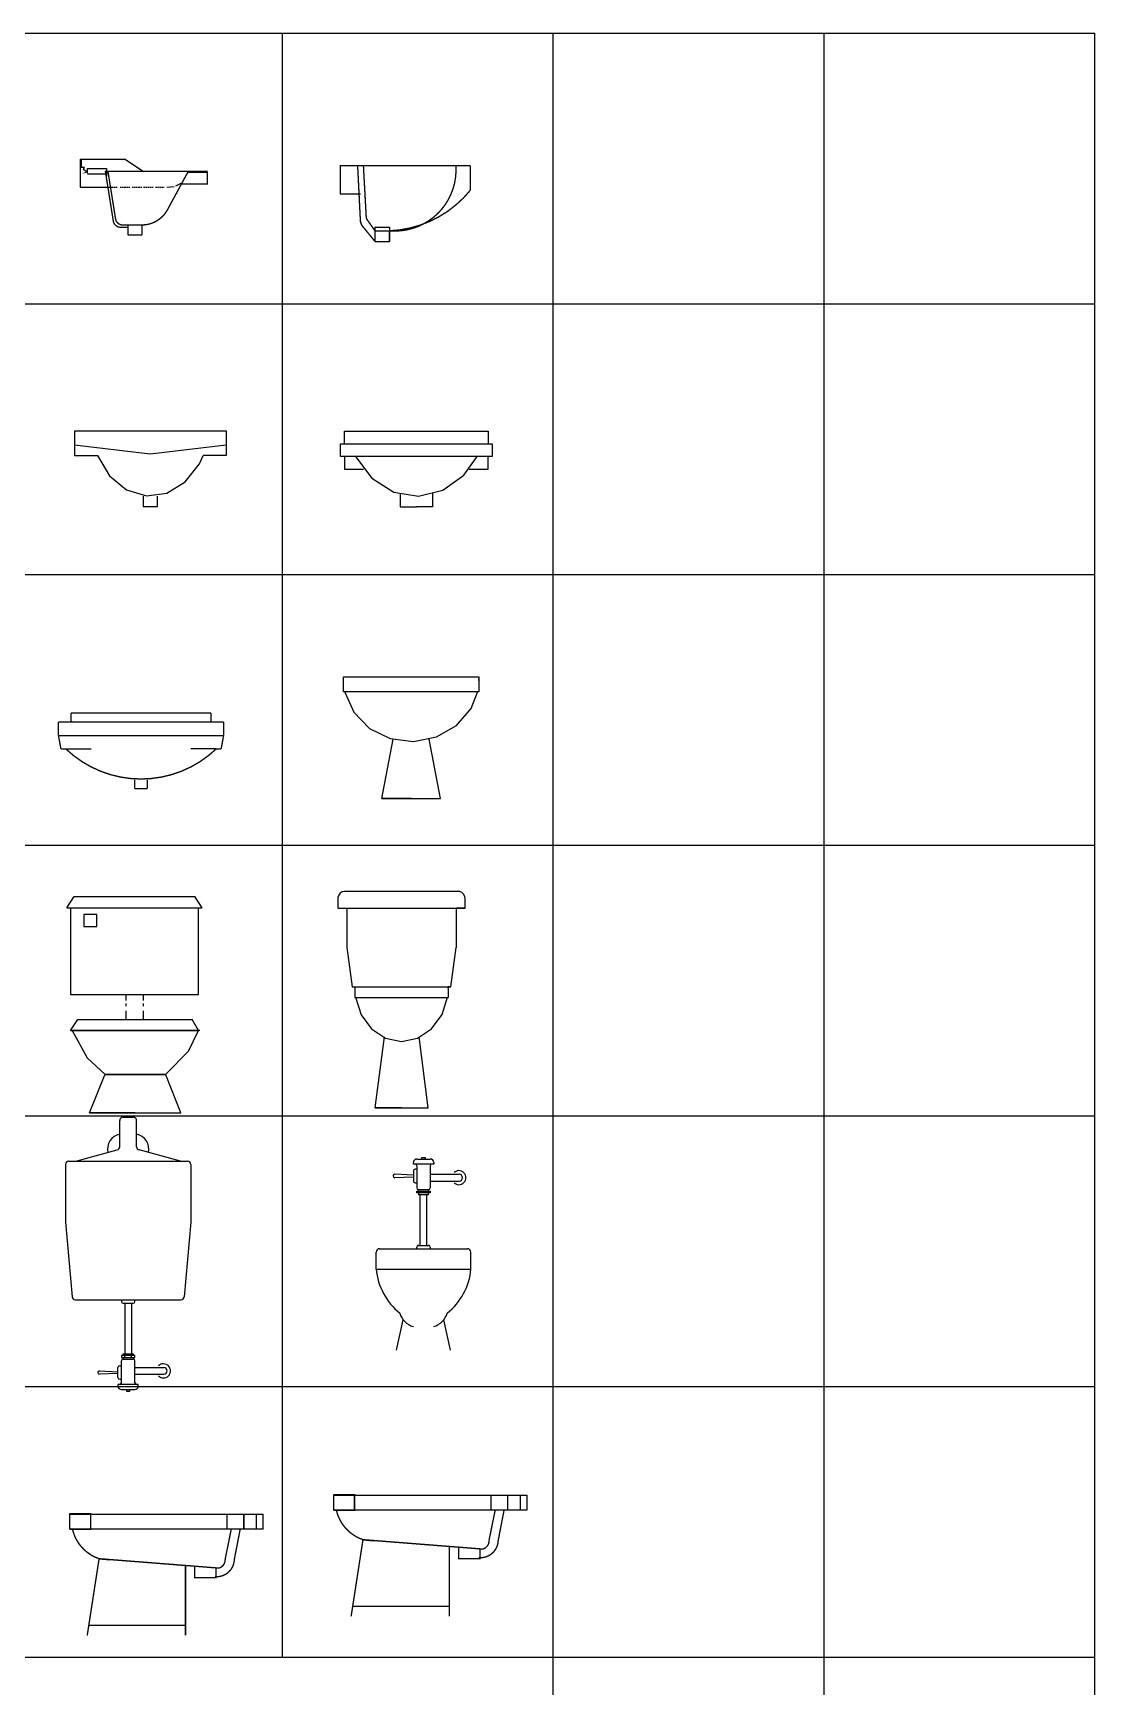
# Model space of a CAD drawing. Extents: x -72339 to 59654, y -38057 to 42097.
# Drawn here: x -6420 to -2499, y 35809 to 41919 of the extents above; entities that cross this region are included whole.
import ezdxf

# ---------------------------------------------------------------- set-up
doc = ezdxf.new("R2010")
doc.units = 0
doc.header["$MEASUREMENT"] = 0
doc.linetypes.add('HIDDEN', pattern=[7.5, 5, -2.5])
doc.layers.get('0').update_dxf_attribs({"linetype": 'CONTINUOUS'})
doc.layers.add('TOL', color=5, linetype='CONTINUOUS')
doc.styles.add('DIM', font='txt')
doc.styles.get("Standard").update_dxf_attribs({"font": 'TXT', "bigfont": 'HZTXT'})

# ---------------------------------------------------------------- blocks, each defined once
blk = doc.blocks.new('2531')
at = {"color": 2}
for p, q in [((-280, 0), (-280, -91.2)), ((-280, 0), (280, 0)), ((-280, 0), (280, 0)), ((280, 0), (280, -91.2)), ((-280, -52.1), (0, -84.7)), ((0, -84.7), (280, -52.1)), ((-280, -91.2), (-195.5, -91.2)), ((280, -91.2), (195.5, -91.2)), ((-26.4, -240.9), (-26.4, -280)), ((26.4, -280), (26.4, -240.9)), ((-26.4, -280), (26.4, -280))]:
    blk.add_line(p, q, dxfattribs=at)
blk.add_lwpolyline([(-195.5, -91.2), (-150.7, -166.4), (-87.7, -218.2), (-14.2, -240.4), (61.1, -230.2), (129, -188.9), (181.3, -121.5), (195.5, -91.2)], dxfattribs=at)
at = {"linetype": 'Continuous', "flags": 1}
for tag in ['XVALUE', 'YVALUE']:
    blk.add_attdef(tag, (-999999, -999999), '', height=0.02, dxfattribs=at)
blk = doc.blocks.new('2504')
at = {"color": 2}
for p, q in [((0, 0), (166.6, 0)), ((166.6, 0), (233.5, -45.5)), ((26.7, -34.7), (96.7, -34.7)), ((26.7, -51.5), (26.7, -34.7)), ((96.7, -34.7), (96.7, -63.4)), ((96.7, -38.3), (96.7, -55)), ((104.9, -44.3), (470, -44.3)), ((176.5, -280), (228, -280))]:
    blk.add_line(p, q, dxfattribs=at)
for points in [[(0, 0), (0, -104.1), (116.2, -104.1)], [(319.8, -104.1), (347.2, -100.9)], [(353.7, -98.9), (378.5, -86.2)]]:
    blk.add_lwpolyline(points, dxfattribs=at)
at = {"color": 2, "const_width": 5}
for points in [[(26.7, -45.5), (23.7, -45.5), (12.3, -38.3), (14.4, -29.9), (4.1, -29.9), (4.1, -1.2)], [(96.7, -55.1), (26.7, -55.1)], [(92.8, -43), (122.2, -227.2)], [(102.7, -45.5), (96.7, -45.5)], [(130.5, -219), (102.7, -45.5)], [(397, -49.1), (470, -49.1), (470, -92.1), (373.3, -92.1)], [(176.8, -243.4), (155.8, -243.4)], [(176.8, -243.4), (176.8, -279.6)], [(228, -243.4), (176.8, -243.4)], [(228, -280), (228, -243.4)], [(147.5, -251.6), (176.8, -251.6)]]:
    blk.add_lwpolyline(points, dxfattribs=at)
at = {"color": 2}
for points in [[(23.7, -46.7, 5, 0, 0), (6.2, -55, 0, 0, 0), (16.5, -65.8, 0, 0, 0), (7.2, -77.8, 0, 0, 0), (15.4, -88.5, 0, 0, 0), (15.4, -102.9, 0, 0, 0)], [(237.5, -242.5, 5, 5, -0.01994), (229.4, -242.9, 5, 5, 0), (221.1, -242.9, 5, 5, 0)]]:
    blk.add_lwpolyline(points, format="xyseb", dxfattribs=at)
at = {"color": 2, "const_width": 5}
for points in [[(399, -45.5), (322.3, -187.1, -0.257578), (235.3, -242.9), (218, -242.9)], [(122.2, -227.2, 0.361394), (147.5, -251.6, 0.361394)], [(130.5, -219, 0.361222), (155.8, -243.4, 0.361222)]]:
    blk.add_lwpolyline(points, format="xyb", dxfattribs=at)
at = {"color": 2, "linetype": 'HIDDEN'}
for points in [[(116.2, -104.1), (137.8, -104.1)], [(148.1, -104.1), (186.1, -104.1)], [(192.3, -104.1), (229.3, -104.1)], [(234.5, -104.1), (269.5, -104.1)], [(278.7, -104.1), (310.6, -104.1)]]:
    blk.add_lwpolyline(points, dxfattribs=at)
at = {"linetype": 'Continuous', "flags": 1}
for tag in ['XVALUE', 'YVALUE']:
    blk.add_attdef(tag, (-999999, -999999), '', height=0.02, dxfattribs=at)
blk = doc.blocks.new('2540')
at = {"color": 2}
for p, q in [((-305, -33.2), (-256.5, -33.2)), ((-254.3, -33.2), (-258.3, -33.2)), ((-254.3, -33.2), (301.8, -33.2)), ((255.7, -33.2), (305, -33.2)), ((-305, -83.1), (305, -83.1)), ((-270.6, -133), (-184.4, -133)), ((277.3, -133), (183.9, -133))]:
    blk.add_line(p, q, dxfattribs=at)
at = {"color": 2, "const_width": 5}
for points in [[(-258.8, 0), (258.8, 0)], [(-258.8, 0), (-258.8, -33.2)], [(258.8, 0), (258.8, -32.7)], [(-305, -83.1), (-305, -33.2)], [(-305, -33.2), (-256.5, -33.2)], [(255.7, -33.2), (305, -33.2)], [(305, -33.2), (305, -83.1)], [(-305, -83.1), (-295.8, -133)], [(305, -83.1), (295.8, -133)], [(-295.8, -133), (-270.6, -133)], [(295.8, -133), (271.3, -133)], [(-23.1, -280), (-23.1, -246.8)], [(23.1, -246.8), (23.1, -280)], [(23.1, -280), (-23.1, -280)]]:
    blk.add_lwpolyline(points, dxfattribs=at)
blk.add_lwpolyline([(-277.3, -133, 0.4), (277.3, -133, 0.4)], format="xyb", dxfattribs=at)
at = {"linetype": 'Continuous', "flags": 1}
for tag in ['XVALUE', 'YVALUE']:
    blk.add_attdef(tag, (-999999, -999999), '', height=0.02, dxfattribs=at)
blk = doc.blocks.new('2514')
at = {"color": 2}
for p, q in [((0, 0), (0, -104.2)), ((0, 0), (480, 0)), ((74.7, 0), (426.7, 0)), ((0, -104.2), (74.7, -104.2)), ((128, -227.9), (128, -280)), ((128, -227.9), (181.3, -227.9)), ((128, -240.9), (181.3, -240.9)), ((181.3, -227.9), (181.3, -280)), ((128, -280), (181.3, -280))]:
    blk.add_line(p, q, dxfattribs=at)
at = {"color": 2, "const_width": 5}
for points in [[(0, 0), (74.7, 0)], [(64, 0), (73.9, -200.1)], [(85.3, 0), (95.5, -186.7)], [(426.7, 0), (480, 0)], [(480, 0), (480, -91.2)], [(83.2, -225.4), (128, -280)], [(100.6, -201.9), (128, -240.9)], [(128, -240.9), (128, -280)], [(181.3, -240.9), (181.3, -280)]]:
    blk.add_lwpolyline(points, dxfattribs=at)
for points in [[(181.3, -240.9, 0.461793), (426.7, 0, 0.461793)], [(181.3, -240.9, 0.215865), (480, -91.2, 0.215865)], [(73.9, -200.1, 0.183227), (83.2, -225.4, 0.183227)], [(95.5, -186.7, 0.161907), (100.6, -201.9, 0.161907)]]:
    blk.add_lwpolyline(points, format="xyb", dxfattribs=at)
at = {"color": 2}
blk.add_lwpolyline([(74.2, -205), (75.9, -213.8), (80, -221.4), (80.4, -221.9)], dxfattribs=at)
at = {"linetype": 'Continuous', "flags": 1}
for tag in ['XVALUE', 'YVALUE']:
    blk.add_attdef(tag, (-999999, -999999), '', height=0.02, dxfattribs=at)
blk = doc.blocks.new('2532')
at = {"color": 2}
for p, q in [((-265, 0), (265, 0)), ((-265, -46.7), (-265, 0)), ((265, 0), (265, -46.7)), ((-280, -46.7), (-265, -46.7)), ((-280, -46.7), (280, -46.7)), ((-280, -93.4), (-280, -46.7)), ((280, -46.7), (280, -93.4)), ((-222.7, -93.4), (-280, -93.4)), ((-265, -93.4), (-265, -140.1)), ((222.6, -93.4), (-224.8, -93.9)), ((280, -93.4), (222.6, -93.4)), ((265, -140.1), (265, -93.4)), ((-265, -140.1), (-194.9, -140.1)), ((194.9, -140.1), (265, -140.1)), ((-59.5, -229.8), (-59.5, -280)), ((59.5, -229.8), (59.5, -280)), ((-59.5, -280), (0.6, -280)), ((59.5, -280), (-0.6, -280))]:
    blk.add_line(p, q, dxfattribs=at)
blk.add_lwpolyline([(-224.8, -93.9), (-163.8, -173.9), (-83, -224.7), (7.8, -240.2), (97.7, -218.5), (175.8, -162.2), (225.1, -93.4)], dxfattribs=at)
at = {"linetype": 'Continuous', "flags": 1}
for tag in ['XVALUE', 'YVALUE']:
    blk.add_attdef(tag, (-999999, -999999), '', height=0.02, dxfattribs=at)
blk = doc.blocks.new('2509')
at = {"color": 2}
for p, q in [((-250, 393.8), (-250, 450)), ((-250, 450), (250, 450)), ((250, 450), (250, 393.8)), ((250, 393.8), (-250, 393.8)), ((-108.1, 0), (-66.4, 219.3)), ((108.1, 0), (66.4, 219.3)), ((-108.1, 0), (108.1, 0)), ((0, 0), (-108.1, 0))]:
    blk.add_line(p, q, dxfattribs=at)
for points in [[(-250, 441.8), (-250, 441.8)], [(249.9, 436.3), (250, 441.8)], [(-244.5, 393.6), (-211.9, 319.1), (-153.8, 259.5), (-77.1, 221.9), (8.9, 210.7), (93.8, 227.5), (167.4, 270.1), (220.8, 333.4), (244.5, 393.7)]]:
    blk.add_lwpolyline(points, dxfattribs=at)
at = {"linetype": 'Continuous', "flags": 1}
for tag in ['XVALUE', 'YVALUE']:
    blk.add_attdef(tag, (-999999, -999999), '', height=0.02, dxfattribs=at)
blk = doc.blocks.new('2505')
at = {"color": 2}
for p, q in [((-253.1, 757.8), (-225, 800)), ((-225, 800), (220, 800)), ((246.9, 757.8), (220, 800)), ((-253.1, 757.8), (246.9, 757.8)), ((-238.6, 757.8), (-238.6, 437.6)), ((-189.7, 733.4), (-189.7, 688.4)), ((-141.4, 733.4), (-189.7, 733.4)), ((-141.4, 688.4), (-141.4, 733.4)), ((233.4, 437.6), (233.4, 757.8)), ((-189.7, 688.4), (-141.4, 688.4)), ((-238.6, 437.6), (233.4, 437.6)), ((-34.1, 415.1), (-34.1, 438.4)), ((-2.6, 437.6), (28.9, 437.6)), ((28.9, 437.6), (28.9, 415.1)), ((-34.1, 394.4), (-34.1, 404.8)), ((-34.1, 343.7), (-34.1, 377.1)), ((28.9, 404.8), (28.9, 394.4)), ((28.9, 377.1), (28.9, 343.7)), ((-238.6, 304.8), (-212.5, 345.5)), ((-212.5, 345.5), (210.3, 345.5)), ((28.9, 343.7), (-34.1, 343.7)), ((233.4, 304.8), (210.3, 345.5)), ((-238.6, 304.8), (233.4, 304.8)), ((238.6, 304.8), (-233.4, 304.8)), ((-168.5, 0), (-112.4, 140.8)), ((-111.4, 142.3), (111.4, 142.3)), ((111.4, 142.3), (-111.4, 142.3)), ((168.5, 0), (112.4, 140.8)), ((-168.5, 0), (168.5, 0)), ((0, 0), (-168.5, 0))]:
    blk.add_line(p, q, dxfattribs=at)
for points in [[(-233.4, 304.8), (-177.6, 203.5), (-111.4, 142.3)], [(111.4, 142.3), (196.3, 228.4), (233.4, 304.8)]]:
    blk.add_lwpolyline(points, dxfattribs=at)
at = {"linetype": 'Continuous', "flags": 1}
for tag in ['XVALUE', 'YVALUE']:
    blk.add_attdef(tag, (-999999, -999999), '', height=0.02, dxfattribs=at)
blk = doc.blocks.new('2563')
for p, q in [((-38.6, 1292.2), (-38.6, 1388.9)), ((-26.1, 1401.4), (11.4, 1401.4)), ((23.9, 1292.2), (23.9, 1388.9)), ((-238.6, 1226.4), (-238.6, 1013.9)), ((-226.1, 1238.9), (211.4, 1238.9)), ((-201.1, 1238.9), (-47.9, 1280.1)), ((186.4, 1238.9), (33.1, 1280.1)), ((223.9, 1226.4), (223.9, 1013.9)), ((-238.6, 1013.9), (-214.6, 737.8)), ((223.9, 1013.9), (199.8, 737.8)), ((-202.2, 726.4), (187.4, 726.4)), ((-32.4, 726.4), (-32.4, 720.1)), ((-26.1, 713.9), (11.4, 713.9)), ((-19.9, 713.9), (-19.9, 526.4)), ((5.1, 713.9), (5.1, 526.4)), ((17.6, 720.1), (17.6, 726.4)), ((-32.4, 520.1), (-32.4, 513.9)), ((-26.1, 520.1), (-32.4, 520.1)), ((-32.4, 513.9), (17.6, 513.9)), ((-32.4, 420.1), (-32.4, 501.4)), ((-26.1, 520.1), (-26.1, 526.4)), ((-26.1, 526.4), (11.4, 526.4)), ((11.4, 520.1), (-26.1, 520.1)), ((-26.1, 513.9), (-26.1, 507.6)), ((-26.1, 507.6), (11.4, 507.6)), ((-19.9, 513.9), (-19.9, 520.1)), ((5.1, 513.9), (5.1, 520.1)), ((11.4, 526.4), (11.4, 520.1)), ((17.6, 520.1), (11.4, 520.1)), ((11.4, 513.9), (11.4, 507.6)), ((17.6, 513.9), (17.6, 520.1)), ((17.6, 420.1), (17.6, 501.4)), ((-113.6, 463.9), (-44.9, 460.7)), ((-44.9, 454.5), (-113.6, 451.4)), ((-44.9, 438.9), (-44.9, 476.4)), ((-38.6, 482.6), (-32.4, 482.6)), ((-32.4, 432.6), (-38.6, 432.6)), ((17.6, 476.4), (123.9, 476.4)), ((17.6, 451.4), (123.9, 451.4)), ((-44.9, 413.9), (-44.9, 407.6)), ((30.1, 413.9), (-44.9, 413.9)), ((-32.4, 395.1), (17.6, 395.1)), ((-13.6, 395.1), (-13.6, 388.9)), ((-13.6, 388.9), (-1.1, 388.9)), ((-1.1, 388.9), (-1.1, 395.1)), ((30.1, 407.6), (30.1, 413.9))]:
    blk.add_line(p, q)
for centre, radius, start, end in [((-26.1, 1388.9), 12.5, 90, 180), ((11.4, 1388.9), 12.5, 0, 90), ((-26.1, 1282.6), 57.6, 102.52881, 192.52881), ((-51.1, 1292.2), 12.5, 285.06849, 0), ((11.4, 1282.6), 57.6, 347.47119, 77.47119), ((36.4, 1292.2), 12.5, 180, 254.93151), ((-226.1, 1226.4), 12.5, 90, 180), ((211.4, 1226.4), 12.5, 0, 90), ((-202.2, 738.9), 12.5, 184.96974, 270), ((187.4, 738.9), 12.5, 270, 355.03026), ((-26.1, 720.1), 6.25, 180, 270), ((11.4, 720.1), 6.25, 270, 360), ((-26.1, 501.4), 6.25, 90, 180), ((11.4, 501.4), 6.25, 0, 90), ((123, 463.9), 25.9, 226.39718, 133.60282), ((-113.6, 457.6), 6.25, 90, 270), ((-38.6, 476.4), 6.25, 90, 180), ((-38.6, 438.9), 6.25, 180, 270), ((123.9, 463.9), 12.5, 270, 90), ((-32.4, 407.6), 12.5, 180, 270), ((-38.6, 420.1), 6.25, 270, 0), ((23.9, 420.1), 6.25, 180, 270), ((17.6, 407.6), 12.5, 270, 360)]:
    blk.add_arc(centre, radius, start, end)
at = {"layer": 'TOL', "style": 'DIM', "flags": 1}
for tag in ['XVALUE', 'YVALUE']:
    blk.add_attdef(tag, (-999999, -999999), '', height=0.02, dxfattribs=at)
blk = doc.blocks.new('2506')
at = {"color": 2}
for p, q in [((210.5, 800), (-210.5, 800)), ((-235, 772), (-235, 738.5)), ((-235, 738.5), (235, 738.5)), ((-202, 738.6), (-202, 593.1)), ((202, 738.5), (202, 593)), ((235, 738.5), (202, 738.5)), ((235, 738.5), (235, 772)), ((-182.4, 447.7), (-172.7, 447.7)), ((-182.4, 447.7), (182.4, 447.6)), ((-172.7, 447.7), (-172.7, 408.5)), ((172.7, 447.6), (172.7, 408.4)), ((182.4, 447.6), (172.7, 447.6)), ((-172.7, 408.5), (172.7, 408.4)), ((172.7, 408.4), (172.7, 408.4)), ((-97.9, 0), (-63.2, 262.8)), ((97.9, 0), (65.1, 262.8)), ((-97.9, 0), (97.9, 0)), ((0, 0), (-97.9, 0))]:
    blk.add_line(p, q, dxfattribs=at)
for points in [[(-210.5, 800), (-218.9, 798.3), (-226.3, 793.5), (-231.7, 786), (-234.6, 776.9), (-235, 772)], [(235, 772), (233.5, 781.6), (229.3, 790), (222.8, 796.3), (214.8, 799.6), (210.5, 800)], [(-202, 593.1), (-182.4, 447.7)], [(182.4, 447.6), (202, 593)], [(-172.7, 443.1), (-172.7, 442.5)], [(172.7, 441.9), (172.7, 443)], [(-170, 408.7), (-149.5, 344.3), (-110.9, 291.8), (-59, 257.6), (0.1, 245.7), (59.1, 257.7), (111, 292), (149.6, 344.5), (170, 408.7)]]:
    blk.add_lwpolyline(points, dxfattribs=at)
at = {"linetype": 'Continuous', "flags": 1}
for tag in ['XVALUE', 'YVALUE']:
    blk.add_attdef(tag, (-999999, -999999), '', height=0.02, dxfattribs=at)
blk = doc.blocks.new('2554')
for p, q in [((-37.5, 687.5), (-37.5, 693.8)), ((37.5, 687.5), (-37.5, 687.5)), ((-25, 706.3), (25, 706.3)), ((-25, 681.3), (-25, 600)), ((-6.3, 706.3), (-6.3, 712.5)), ((-6.3, 712.5), (6.2, 712.5)), ((6.2, 712.5), (6.2, 706.3)), ((25, 681.3), (25, 600)), ((37.5, 693.8), (37.5, 687.5)), ((-37.5, 646.9), (-106.3, 650)), ((-106.3, 637.5), (-37.5, 640.6)), ((-37.5, 662.5), (-37.5, 625)), ((-25, 668.7), (-31.3, 668.7)), ((-31.3, 618.8), (-25, 618.8)), ((25, 650), (131.2, 650)), ((25, 625), (131.2, 625)), ((-25, 581.3), (-25, 587.5)), ((-25, 587.5), (25, 587.5)), ((-18.8, 581.3), (-25, 581.3)), ((-18.8, 587.5), (-18.8, 593.8)), ((18.7, 581.3), (-18.8, 581.3)), ((-18.8, 581.3), (-18.8, 575)), ((-18.8, 575), (18.7, 575)), ((-18.8, 593.8), (18.7, 593.8)), ((-12.5, 587.5), (-12.5, 581.3)), ((-12.5, 387.5), (-12.5, 575)), ((12.5, 587.5), (12.5, 581.3)), ((12.5, 387.5), (12.5, 575)), ((18.7, 587.5), (18.7, 593.8)), ((18.7, 575), (18.7, 581.3)), ((25, 581.3), (18.7, 581.3)), ((25, 587.5), (25, 581.3)), ((-162.5, 375), (162.5, 375)), ((-25, 375), (-25, 381.3)), ((-18.8, 387.5), (18.7, 387.5)), ((25, 381.3), (25, 375)), ((-175, 300), (-175, 362.5)), ((175, 300), (175, 362.5)), ((-175, 300), (175, 300)), ((-100, 0), (-75, 112.5)), ((100, 0), (75, 112.5))]:
    blk.add_line(p, q)
for centre, radius, start, end in [((-25, 693.8), 12.5, 90, 180), ((-31.3, 681.3), 6.25, 0, 90), ((25, 693.8), 12.5, 0, 90), ((31.2, 681.3), 6.25, 90, 180), ((-106.3, 643.7), 6.25, 90, 270), ((-31.3, 662.5), 6.25, 90, 180), ((-31.3, 625), 6.25, 180, 270), ((130.4, 637.5), 25.9, 226.39718, 133.60282), ((131.2, 637.5), 12.5, 270, 90), ((-18.8, 600), 6.25, 180, 270), ((18.7, 600), 6.25, 270, 0), ((-162.5, 362.5), 12.5, 90, 180), ((-18.8, 381.3), 6.25, 90, 180), ((18.7, 381.3), 6.25, 0, 90), ((162.5, 362.5), 12.5, 0, 90), ((58.3, 320.8), 234.3, 185.10217, 231.49935), ((-58.3, 320.8), 234.3, 308.50065, 354.89783), ((-18.8, 156.2), 71.3, 195.25512, 254.74488), ((18.7, 156.2), 71.3, 285.25512, 344.74488)]:
    blk.add_arc(centre, radius, start, end)
at = {"layer": 'TOL', "style": 'DIM', "flags": 1}
for tag in ['XVALUE', 'YVALUE']:
    blk.add_attdef(tag, (-999999, -999999), '', height=0.02, dxfattribs=at)
blk = doc.blocks.new('2515')
at = {"color": 2}
for p, q in [((6.6, 453.2), (720.3, 453.2)), ((720.3, 397.3), (6.6, 397.3)), ((720.3, 397.3), (641.6, 397.3))]:
    blk.add_line(p, q, dxfattribs=at)
at = {"color": 2, "const_width": 5}
for points in [[(16.7, 397.3), (83.6, 397.3), (83.6, 455), (5.3, 455)], [(6.6, 397.3), (6.6, 453.2)], [(587.1, 455), (587.1, 397.9)], [(649.4, 455), (649.4, 397.9)], [(695.7, 455), (695.7, 397.9)], [(720.3, 453.2), (720.3, 397.3)], [(6.6, 397.3), (83.6, 397.3)], [(580.5, 286.8), (603.2, 398.6)], [(636, 398.1), (614.2, 285.7)], [(114.9, 288.6), (71.1, 5)], [(558.2, 253.8), (114.9, 288.6)], [(434, 264), (434, 5)], [(467.9, 261.8), (467.9, 218.3), (546.5, 218.3), (546.5, 255.2)], [(76.4, 42.3), (434.1, 42.3)]]:
    blk.add_lwpolyline(points, dxfattribs=at)
for points in [[(16.5, 397.9, 0.260838), (114.9, 288.6, 0.260838)], [(542.6, 222.3, 0.434893), (614.2, 285.7, 0.434893)], [(558.2, 253.8, 0.329473), (580.5, 286.8, 0.329473)]]:
    blk.add_lwpolyline(points, format="xyb", dxfattribs=at)
at = {"color": 2}
blk.add_lwpolyline([(114.9, 288.6), (153.4, 284.9)], dxfattribs=at)
at = {"linetype": 'Continuous', "flags": 1}
for tag in ['XVALUE', 'YVALUE']:
    blk.add_attdef(tag, (-999999, -999999), '', height=0.02, dxfattribs=at)

msp = doc.modelspace()

# ---------------------------------------------------------------- linework, layer by layer
for p, q in [((-17499.1, 41919.4), (-2499.1, 41919.4)), ((-5499.1, 35919.4), (-5499.1, 41919.4)), ((-4499.1, 30919.4), (-4499.1, 41919.4)), ((-3499.1, 30919.4), (-3499.1, 41919.4)), ((-2499.1, 30919.4), (-2499.1, 41919.4)), ((-10499.1, 40919.4), (-2499.1, 40919.4)), ((-10499.1, 39919.4), (-2499.1, 39919.4)), ((-10499.1, 38919.4), (-2499.1, 38919.4)), ((-10499.1, 37919.4), (-2499.1, 37919.4)), ((-10499.1, 36919.4), (-2499.1, 36919.4)), ((-17499.1, 35919.4), (-2499.1, 35919.4))]:
    msp.add_line(p, q)

# ---------------------------------------------------------------- block references
for name, p in [('2504', (-6246.3, 41453.6)), ('2514', (-5285.6, 41429.8)), ('2531', (-5987.3, 40449.8)), ('2532', (-5005.2, 40448.6)), ('2509', (-5023.8, 39091.3)), ('2540', (-6021.5, 39407.5)), ('2506', (-5059.6, 37948.5)), ('2505', (-6042.8, 37929.9)), ('2563', (-6061.7, 36513.1)), ('2554', (-4978.3, 37053.3)), ('2515', (-5316.8, 36064.8)), ('2515', (-6291.3, 35994.5))]:
    msp.add_blockref(name, p)

doc.saveas('drawing.dxf')
